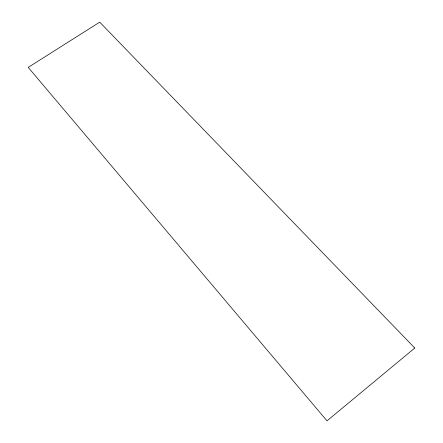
<?xml version="1.0" encoding="UTF-8"?>
<svg xmlns="http://www.w3.org/2000/svg" width="443" height="443" viewBox="0 0 443 443"><rect width="100%" height="100%" fill="white"/><g stroke="black" fill="none" stroke-linecap="round" stroke-linejoin="round"><path stroke-width="0.66" d="M414.786 348.037L326.995 420.85L28.214 67.38L99.73 22.15L414.786 348.037"/></g></svg>
